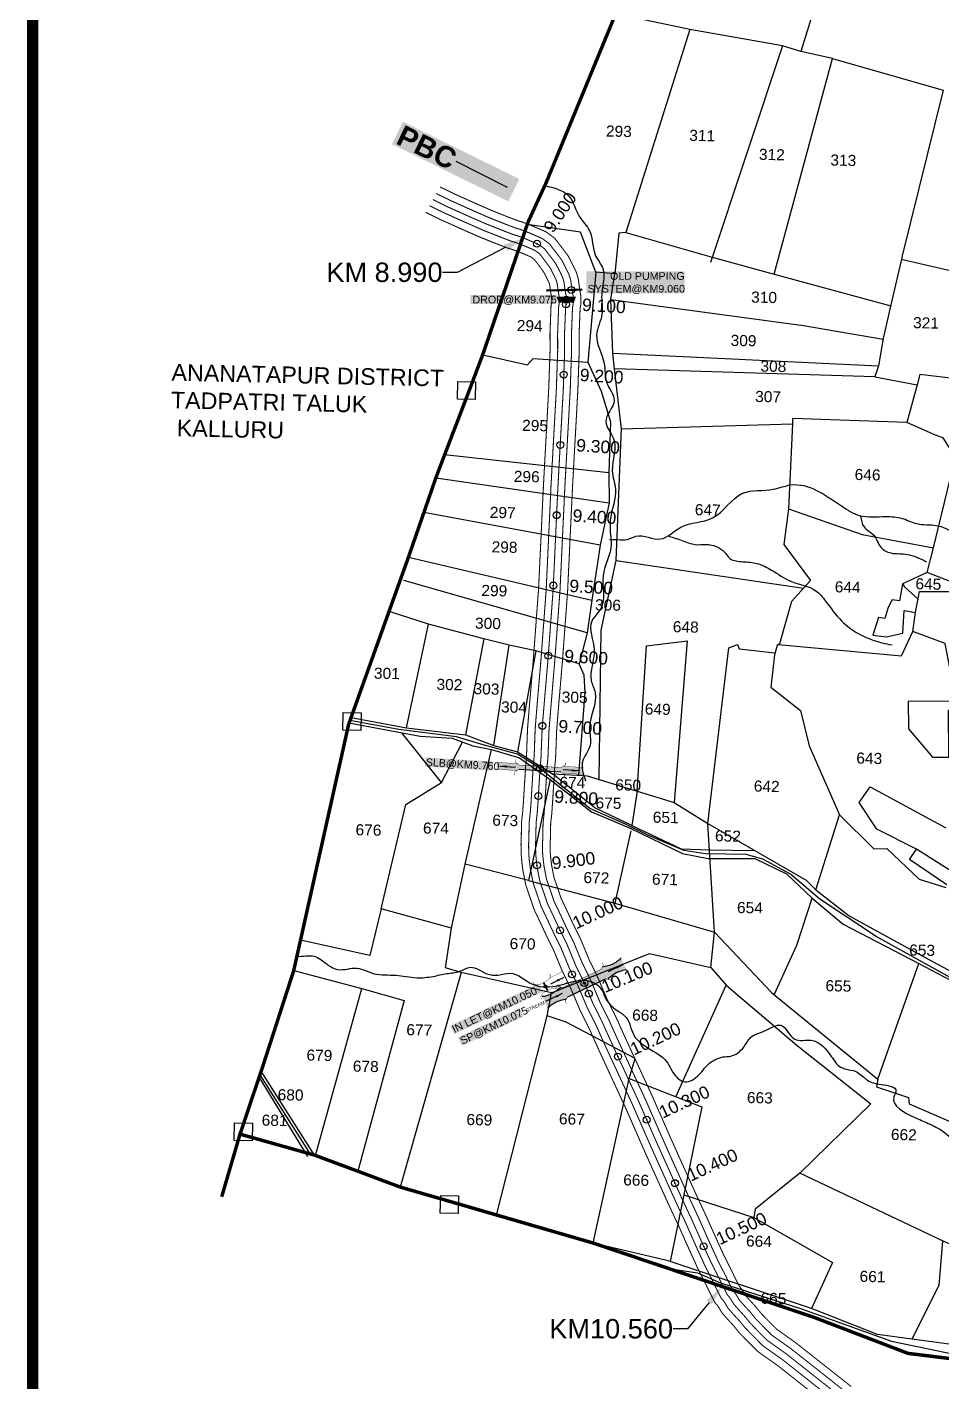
# Model space of a CAD drawing. Header units: inches. Extents: x 184455 to 195646, y 1613050 to 1620483.
# Drawn here: x 184455 to 185773, y 1614702 to 1616656 of the extents above; entities that cross this region are included whole.
import ezdxf
from ezdxf import colors
from ezdxf.entities.mleader import LeaderData, LeaderLine
from ezdxf.enums import TextEntityAlignment as Align
from ezdxf.math import Vec2, Vec3

# ---------------------------------------------------------------- set-up
doc = ezdxf.new("R2010")
doc.units = ezdxf.units.IN
doc.header["$LTSCALE"] = 15
doc.header["$MEASUREMENT"] = 0
doc.header["$PDMODE"] = 32
doc.header["$PDSIZE"] = 10
doc.linetypes.add('ACAD_ISO02W100', pattern=[15, 12, -3])
doc.linetypes.add('HIDDEN2', pattern=[0.1875, 0.125, -0.0625])
for name, color, linetype in [('BOUNDRY STONES', 240, 'Continuous'), ('CANAL1', 7, 'Continuous'), ('CSMark', 72, 'Continuous'), ('PAPER SIZE', 5, 'Continuous'), ('PLOTS', 7, 'Continuous'), ('PLOTS NO', 7, 'Continuous'), ('ROADS', 6, 'ACAD_ISO02W100'), ('STREAMS', 4, 'Continuous'), ('STRUCTURE', 5, 'Continuous'), ('TEXT', 1, 'Continuous'), ('text2', 7, 'Continuous'), ('VILLAGE BOUNDRY', 5, 'Continuous'), ('VILLAGE STONES', 240, 'Continuous')]:
    doc.layers.add(name, color=color, linetype=linetype)
doc.styles.get("Standard").update_dxf_attribs({"font": 'arial.ttf'})
doc.dimstyles.get("Standard").update_dxf_attribs({"dimtxt": 0.18, "dimasz": 0.18, "dimexe": 0.18, "dimexo": 0.0625, "dimgap": 0.09, "dimtad": 0, "dimtih": 1, "dimtoh": 1, "dimdec": 4, "dimzin": 0, "dimdsep": 46, "dimtxsty": 'Standard', "dimcen": 0.09, "dimadec": 0, "dimazin": 0, "dimtfac": 1, "dimtdec": 4, "dimtofl": 0, "dimtmove": 0, "dimatfit": 3, "dimfxl": 1, "dimtolj": 1, "dimtzin": 0, "dimarcsym": 0})

# ---------------------------------------------------------------- blocks, each defined once
blk = doc.blocks.new('DROP')
h = blk.add_hatch()
h.set_pattern_fill('ANSI31', color=1, scale=10, angle=45)
h.set_pattern_definition([(90, (-324.4107, -25.7687), (-1.25, 0), [])])
h.paths.add_polyline_path([(-9.9, -4.3), (-13.8, 4.1), (13.8, 4.1), (10.2, -4.3)])
at = {"layer": 'STRUCTURE', "color": 5, "const_width": 0.49}
blk.add_lwpolyline([(-9.9, -4.3), (-13.8, 4.1), (13.8, 4.1), (10.2, -4.3), (-9.9, -4.3)], dxfattribs=at)
at = {"layer": 'STRUCTURE', "color": 5}
blk.add_circle((0, 0), 1.33, dxfattribs=at)
blk = doc.blocks.new('SLB')
at = {"layer": 'STRUCTURE'}
h = blk.add_hatch(dxfattribs=at)
h.set_pattern_fill('DOTS', color=6, scale=20, angle=320.3722, style=0)
h.set_pattern_definition([(320.372247934, (-159.4327, -72.9564), (1.2786241598, 0.5641323054), [0, -1.25])])
h.paths.add_polyline_path([(769699.5, 1706871.1), (769699.5, 1706861.1), (769729.1, 1706861.1), (769732.1, 1706863.1), (769792.1, 1706863.1), (769795.1, 1706861.1), (769824.7, 1706861.1), (769824.7, 1706871.1), (769795.1, 1706871.1), (769792.1, 1706869.1), (769732.1, 1706869.1), (769729.1, 1706871.1)])
at = {"layer": 'STRUCTURE', "color": 6, "const_width": 0.628}
for points in [[(769726.1, 1706877.1), (769726.1, 1706873.1), (769732.1, 1706869.1), (769792.1, 1706869.1), (769798.1, 1706873.1), (769798.1, 1706877.1)], [(769726.1, 1706855.1), (769726.1, 1706859.1), (769732.1, 1706863.1), (769792.1, 1706863.1), (769798.1, 1706859.1), (769798.1, 1706855.1)]]:
    blk.add_lwpolyline(points, dxfattribs=at)
at = {"layer": 'STRUCTURE', "color": 6, "linetype": 'ACAD_ISO02W100', "ltscale": 0.5, "const_width": 0.5}
for points in [[(769699.5, 1706871.1), (769729.1, 1706871.1)], [(769699.5, 1706861.1), (769729.1, 1706861.1)], [(769795.1, 1706871.1), (769824.7, 1706871.1)], [(769795.1, 1706861.1), (769824.7, 1706861.1)]]:
    blk.add_lwpolyline(points, dxfattribs=at)
at = {"layer": 'STRUCTURE', "color": 6}
blk.add_lwpolyline([(769732.1, 1706863.1), (769792.1, 1706863.1)], dxfattribs=at)
blk.add_lwpolyline([(769732.1, 1706863.1), (769792.1, 1706863.1)], dxfattribs=at)
at = {"layer": 'STRUCTURE', "color": 0}
blk.add_circle((769762.1, 1706866.1), 1.24, dxfattribs=at)
for points in [[(769703.8, 1706866), (769726.7, 1706866)], [(769818.6, 1706865.8), (769795.7, 1706865.8)]]:
    blk.add_leader(points, dimstyle='Standard', override={"dimasz": 10, "dimgap": 0.09, "dimtad": 0}, dxfattribs=at)
blk = doc.blocks.new('OT')
at = {"layer": 'STRUCTURE', "color": 190}
for points, const_width in [([(769775.2, 1706601.8), (769775.2, 1706597.8), (769769.2, 1706593.8), (769761.8, 1706593.8), (769754.4, 1706593.8), (769748.4, 1706597.8), (769748.4, 1706601.8)], 0.5), ([(769751.4, 1706595.8), (769729.4, 1706595.8)], 0.5), ([(769748.4, 1706573), (769748.4, 1706577), (769754.4, 1706581), (769761.8, 1706581), (769761.8, 1706581), (769761.8, 1706581), (769769.2, 1706581), (769775.2, 1706577), (769775.2, 1706573)], 0.5), ([(769761.8, 1706593.8), (769761.8, 1706581)], 2.5), ([(769751.4, 1706579), (769729.4, 1706579)], 0.5)]:
    blk.add_lwpolyline(points, dxfattribs=dict(at, const_width=const_width))
at = {"layer": 'STRUCTURE', "color": 0}
blk.add_circle((769761.8, 1706587.4), 1.87, dxfattribs=at)
blk.add_leader([(769732.6, 1706587.4), (769753.8, 1706587.4)], dimstyle='Standard', override={"dimasz": 10, "dimgap": 0.09, "dimtad": 0}, dxfattribs=at)
blk = doc.blocks.new('SP')
at = {"layer": 'STRUCTURE'}
h = blk.add_hatch(dxfattribs=at)
h.set_pattern_fill('DASH', color=256, scale=8, style=0)
edge = h.paths.add_edge_path()
edge.add_spline(control_points=[(769825.7, 1706742.1), (769825.3, 1706741.8), (769823.8, 1706740.8), (769820.9, 1706740.3), (769817, 1706739.7), (769811.4, 1706738.9), (769804, 1706739.7), (769798.4, 1706741), (769795.6, 1706741.6)], knot_values=[0, 0, 0, 0, 1.613557, 5.24513, 8.624976, 13.470124, 22.190216, 30.746377, 30.746377, 30.746377, 30.746377], degree=3, periodic=0)
edge.add_line((769795.6, 1706741.6), (769792.6, 1706739.6))
edge.add_line((769792.6, 1706739.6), (769732.6, 1706739.6))
edge.add_line((769732.6, 1706739.6), (769729.6, 1706741.6))
edge.add_spline(control_points=[(769729.6, 1706741.6), (769726.9, 1706740.9), (769721.3, 1706739.5), (769713.9, 1706738.5), (769708.3, 1706739.1), (769704.4, 1706739.6), (769701.5, 1706740), (769700, 1706741), (769699.5, 1706741.3)], knot_values=[0, 0, 0, 0, 8.556161, 17.276253, 22.121402, 25.501247, 29.13282, 30.746377, 30.746377, 30.746377, 30.746377], degree=3, periodic=0)
edge.add_line((769699.5, 1706741.3), (769699.5, 1706722.1))
edge.add_spline(control_points=[(769699.5, 1706722.1), (769700, 1706722.4), (769701.4, 1706723.4), (769704.3, 1706724), (769708.2, 1706724.5), (769713.8, 1706725.3), (769721.2, 1706724.5), (769726.8, 1706723.3), (769729.6, 1706722.6)], knot_values=[0, 0, 0, 0, 1.613557, 5.24513, 8.624976, 13.470124, 22.190216, 30.746377, 30.746377, 30.746377, 30.746377], degree=3, periodic=0)
edge.add_line((769729.6, 1706722.6), (769732.6, 1706724.6))
edge.add_line((769732.6, 1706724.6), (769792.6, 1706724.6))
edge.add_line((769792.6, 1706724.6), (769795.6, 1706722.6))
edge.add_spline(control_points=[(769795.6, 1706722.6), (769798.4, 1706723.3), (769803.9, 1706724.8), (769811.3, 1706725.8), (769817, 1706725.1), (769820.9, 1706724.7), (769823.8, 1706724.2), (769825.2, 1706723.3), (769825.7, 1706723)], knot_values=[0, 0, 0, 0, 8.556161, 17.276253, 22.121402, 25.501247, 29.13282, 30.746377, 30.746377, 30.746377, 30.746377], degree=3, periodic=0)
edge.add_line((769825.7, 1706723), (769825.7, 1706742.1))
h.paths.add_polyline_path([(769764.2, 1706732.1, -1), (769761.1, 1706732.1, -1)], flags=0)
h.paths.add_polyline_path([(769761.1, 1706732.1, 1), (769764.2, 1706732.1, 1)], flags=16)
at = {"layer": 'STRUCTURE', "const_width": 0.628}
for points in [[(769726.6, 1706747.6), (769726.6, 1706743.6), (769732.6, 1706739.6), (769792.6, 1706739.6), (769798.6, 1706743.6), (769798.6, 1706747.6)], [(769726.6, 1706716.6), (769726.6, 1706720.6), (769732.6, 1706724.6), (769792.6, 1706724.6), (769798.6, 1706720.6), (769798.6, 1706716.6)]]:
    blk.add_lwpolyline(points, dxfattribs=at)
at = {"layer": 'STRUCTURE', "color": 3}
blk.add_lwpolyline([(769732.6, 1706724.6), (769792.6, 1706724.6)], dxfattribs=at)
blk.add_lwpolyline([(769732.6, 1706724.6), (769792.6, 1706724.6)], dxfattribs=at)
at = {"layer": 'STRUCTURE', "color": 0}
blk.add_circle((769762.6, 1706732.1), 1.55, dxfattribs=at)
at = {"layer": 'STRUCTURE'}
for points in [[(769699.5, 1706741.3), (769700.9, 1706740.5), (769704.4, 1706739.6), (769707.8, 1706739.2), (769712.6, 1706738.8), (769721.3, 1706739.7), (769729.6, 1706741.6)], [(769825.7, 1706742.1), (769824.3, 1706741.3), (769820.8, 1706740.3), (769817.5, 1706739.8), (769812.7, 1706739.2), (769804, 1706739.9), (769795.6, 1706741.6)], [(769699.5, 1706722.1), (769700.9, 1706723), (769704.4, 1706724), (769707.7, 1706724.5), (769712.5, 1706725), (769721.2, 1706724.4), (769729.6, 1706722.6)], [(769825.7, 1706723), (769824.3, 1706723.8), (769820.8, 1706724.7), (769817.4, 1706725.1), (769812.6, 1706725.5), (769803.9, 1706724.6), (769795.6, 1706722.6)]]:
    blk.add_spline(points, degree=3, dxfattribs=at)
at = {"layer": 'STRUCTURE', "color": 0}
blk.add_text('STREAM', height=5, dxfattribs=at).set_placement((769684.3, 1706732.1), align=Align.MIDDLE_CENTER)
for points in [[(769727.4, 1706732.1), (769700.8, 1706732.1)], [(769824.4, 1706732.1), (769800.5, 1706732.1)]]:
    blk.add_leader(points, dimstyle='Standard', override={"dimasz": 10, "dimgap": 0.09, "dimtad": 0}, dxfattribs=at)
blk = doc.blocks.new('PBC')
at = {"layer": 'STRUCTURE', "color": 5, "insert": (13.6, 8.7), "char_height": 30, "width": 181.057, "attachment_point": 1, "rotation": 325.6347, "bg_fill": 1, "box_fill_scale": 1.1, "bg_fill_color": 7, "bg_fill_true_color": 16777215, "bg_fill_transparency": 0}
blk.add_mtext('{\\fArial|b1|i0|c0|p34;\\C256;PBC}', dxfattribs=at)
at = {"layer": 'PAPER SIZE'}
blk.add_leader([(148.6, -102.5), (80.6, -54.7)], dimstyle='Standard', override={"dimasz": 40, "dimgap": 0.09, "dimtad": 0, "dimtfill": 2, "dimtfillclr": 5}, dxfattribs=at)

msp = doc.modelspace()

# ---------------------------------------------------------------- linework, layer by layer
at = {"layer": 'BOUNDRY STONES'}
for points in [[(185075.5, 1616145.1), (185101.2, 1616144.5), (185100.6, 1616119.1), (185074.9, 1616119.6)], [(184910.5, 1615667.8), (184936.2, 1615667.2), (184935.6, 1615641.7), (184909.9, 1615642.3)], [(184753.8, 1615076.1), (184779.5, 1615075.6), (184778.9, 1615050.1), (184753.2, 1615050.6)], [(185050.9, 1614971.1), (185076.6, 1614970.5), (185076, 1614945), (185050.3, 1614945.6)]]:
    msp.add_lwpolyline(points, close=True, dxfattribs=at)
at = {"layer": 'CANAL1', "color": 200, "const_width": 1.5}
for points in [[(185049.9, 1616425.5), (185055.2, 1616422.9), (185069.1, 1616416), (185081.6, 1616410.4), (185102.4, 1616401.1), (185123.6, 1616391.8), (185144.8, 1616383.3), (185161.9, 1616376.7), (185167.7, 1616375.1), (185178.4, 1616371.1), (185182.7, 1616369.3), (185193.1, 1616364.9), (185202.5, 1616360.8), (185215.3, 1616351.4), (185222.8, 1616341.5), (185226.9, 1616336.2), (185234.5, 1616326), (185239.9, 1616315.7), (185246, 1616303.3), (185248.9, 1616294), (185250.1, 1616286.3), (185251, 1616279.3), (185252.6, 1616270.1), (185253.1, 1616258), (185251.8, 1616249.9), (185250.4, 1616213.7), (185250.5, 1616188.6), (185248.6, 1616133.2), (185240.8, 1615991.6), (185233.8, 1615842.6), (185226.4, 1615742.5), (185220.3, 1615670.9), (185218, 1615641.6), (185216.4, 1615600.2), (185215.4, 1615591.2), (185212, 1615536.3), (185210.9, 1615520.8), (185209.4, 1615507.4), (185209.2, 1615499), (185209, 1615486.6), (185208.6, 1615477.2), (185208.8, 1615465.2), (185209.6, 1615456.5), (185210.8, 1615447), (185212.5, 1615438.2), (185214.2, 1615429.7), (185220.6, 1615410.9), (185224.4, 1615399.6), (185231.4, 1615384.9), (185242.2, 1615361.7), (185252.1, 1615341.9), (185264.7, 1615311.5), (185275.9, 1615288.7), (185279.1, 1615281.4), (185282.9, 1615272.4), (185289.9, 1615255.8), (185303.3, 1615228.9), (185316.4, 1615199.6), (185341.3, 1615145.8), (185355.9, 1615114.3), (185380.6, 1615057.9), (185396.1, 1615023.1), (185418.8, 1614973.1), (185432, 1614944.8), (185446.5, 1614912.4), (185458.7, 1614885.4), (185466.2, 1614870.5), (185471.1, 1614860.9), (185474.9, 1614852.8), (185478.8, 1614845.2), (185481.3, 1614840.3), (185485, 1614835.7), (185490.3, 1614826.9), (185495.8, 1614820.7), (185505.2, 1614810.4), (185512.4, 1614801.5), (185522.7, 1614790.8), (185535.1, 1614778.4), (185541.5, 1614773.8), (185561.6, 1614759.6), (185642.5, 1614695.7)], [(185029.3, 1616388.8), (185036.6, 1616385.3), (185051.2, 1616378), (185064.5, 1616372.1), (185085.4, 1616362.7), (185107.3, 1616353.1), (185129.5, 1616344.2), (185148.7, 1616336.8), (185154.7, 1616335.1), (185162.9, 1616332.1), (185166.4, 1616330.6), (185176.4, 1616326.4), (185181.3, 1616324.2), (185185.6, 1616321), (185189.6, 1616315.9), (185193.4, 1616310.9), (185198.8, 1616303.6), (185202.5, 1616296.6), (185206.9, 1616287.7), (185207.9, 1616284.5), (185208.5, 1616280.3), (185209.5, 1616273.1), (185210.7, 1616265.6), (185211, 1616260.5), (185209.9, 1616254), (185208.4, 1616214.4), (185208.5, 1616189.3), (185206.6, 1616135.1), (185198.9, 1615993.7), (185191.9, 1615845.1), (185184.5, 1615745.8), (185178.5, 1615674.3), (185176, 1615644.1), (185174.5, 1615603.3), (185173.6, 1615594.8), (185170.1, 1615539.1), (185169.1, 1615524.6), (185167.4, 1615510.1), (185167.2, 1615499.8), (185167, 1615488), (185166.6, 1615477.7), (185166.9, 1615463), (185167.8, 1615452), (185169.3, 1615440.2), (185171.3, 1615430.1), (185173.5, 1615418.8), (185180.8, 1615397.4), (185185.4, 1615383.8), (185193.4, 1615367), (185204.4, 1615343.5), (185213.8, 1615324.5), (185226.4, 1615294.1), (185237.8, 1615271), (185240.5, 1615264.8), (185244.2, 1615256.1), (185251.7, 1615238.3), (185265.3, 1615211), (185278.2, 1615182.2), (185303.2, 1615128.1), (185317.6, 1615097), (185342.1, 1615040.9), (185357.8, 1615005.8), (185380.6, 1614955.5), (185393.8, 1614927.4), (185408.2, 1614895.1), (185420.8, 1614867.3), (185428.7, 1614851.5), (185433.4, 1614842.3), (185437.2, 1614834.3), (185441.3, 1614826.3), (185445.8, 1614817.3), (185450.6, 1614811.4), (185456.3, 1614802), (185464.5, 1614792.6), (185473.4, 1614783), (185480.8, 1614773.7), (185492.7, 1614761.4), (185507.8, 1614746.3), (185517.2, 1614739.6), (185536.5, 1614726), (185616.8, 1614662.4)]]:
    msp.add_lwpolyline(points, dxfattribs=at)
at = {"layer": 'CANAL1', "color": 1, "linetype": 'HIDDEN2', "ltscale": 5, "const_width": 1.5}
msp.add_lwpolyline([(185039.6, 1616407.2), (185045.9, 1616404.1), (185060.1, 1616397), (185073.1, 1616391.2), (185093.9, 1616381.9), (185115.5, 1616372.5), (185137.2, 1616363.8), (185155.3, 1616356.8), (185161.2, 1616355.1), (185170.7, 1616351.6), (185174.5, 1616350), (185184.7, 1616345.7), (185189.6, 1616343.5), (185191.9, 1616342.5), (185200.5, 1616336.2), (185206.2, 1616328.7), (185210.2, 1616323.6), (185216.7, 1616314.8), (185221.2, 1616306.2), (185226.4, 1616295.5), (185228.4, 1616289.3), (185229.3, 1616283.3), (185230.2, 1616276.2), (185231.7, 1616267.9), (185232, 1616259.3), (185230.9, 1616252), (185229.4, 1616214.1), (185229.5, 1616189), (185227.6, 1616134.2), (185219.8, 1615992.6), (185212.9, 1615843.9), (185205.5, 1615744.1), (185199.4, 1615672.6), (185197, 1615642.8), (185195.4, 1615601.8), (185194.5, 1615593), (185191.6, 1615547.1), (185191.1, 1615537.7), (185190, 1615522.7), (185188.4, 1615508.7), (185188.2, 1615499.4), (185188, 1615487.3), (185187.6, 1615477.5), (185187.8, 1615464.1), (185188.7, 1615454.2), (185190, 1615443.6), (185191.9, 1615434.1), (185193.8, 1615424.3), (185200.7, 1615404.2), (185204.9, 1615391.7), (185212.4, 1615375.9), (185223.3, 1615352.6), (185233, 1615333.2), (185245.5, 1615302.8), (185256.9, 1615279.9), (185259.8, 1615273.1), (185263.5, 1615264.3), (185270.8, 1615247), (185284.3, 1615219.9), (185297.3, 1615190.9), (185322.3, 1615136.9), (185336.7, 1615105.7), (185361.3, 1615049.4), (185377, 1615014.5), (185399.7, 1614964.3), (185412.9, 1614936.1), (185427.3, 1614903.7), (185439.8, 1614876.4), (185447.4, 1614861), (185452.3, 1614851.6), (185456, 1614843.6), (185460, 1614835.8), (185463.5, 1614828.8), (185467.8, 1614823.6), (185473.3, 1614814.5), (185480.2, 1614806.6), (185489.3, 1614796.7), (185496.6, 1614787.6), (185507.7, 1614776.1), (185521.4, 1614762.3), (185529.3, 1614756.7), (185549, 1614742.8), (185629.6, 1614679)], dxfattribs=at)
at = {"layer": 'CANAL1', "color": 5, "const_width": 1.5}
for points in [[(185044.5, 1616415.9), (185050.3, 1616413.1), (185064.4, 1616406.1), (185077.1, 1616400.4), (185098, 1616391.1), (185119.3, 1616381.7), (185140.8, 1616373.1), (185158.5, 1616366.3), (185164.3, 1616364.6), (185174.4, 1616360.9), (185178.4, 1616359.2), (185188.7, 1616354.8), (185196.9, 1616351.2), (185207.5, 1616343.5), (185214.1, 1616334.8), (185218.2, 1616329.6), (185225.2, 1616320.1), (185230.1, 1616310.7), (185235.7, 1616299.2), (185238.1, 1616291.5), (185239.2, 1616284.7), (185240.1, 1616277.7), (185241.6, 1616268.9), (185242.1, 1616258.7), (185240.8, 1616251), (185239.4, 1616213.9), (185239.5, 1616188.8), (185237.6, 1616133.7), (185229.8, 1615992.1), (185222.8, 1615843.3), (185215.4, 1615743.3), (185209.4, 1615671.8), (185207, 1615642.2), (185205.4, 1615601), (185204.4, 1615592.2), (185201, 1615537), (185199.9, 1615521.8), (185198.4, 1615508.1), (185198.2, 1615499.2), (185198, 1615487), (185197.6, 1615477.4), (185197.8, 1615464.6), (185198.6, 1615455.3), (185199.9, 1615445.2), (185201.7, 1615436.1), (185203.5, 1615426.8), (185210.2, 1615407.4), (185214.2, 1615395.4), (185221.5, 1615380.2), (185232.3, 1615356.9), (185242.1, 1615337.3), (185254.7, 1615306.9), (185265.9, 1615284.1), (185269, 1615277.1), (185272.8, 1615268.1), (185279.9, 1615251.2), (185293.3, 1615224.2), (185306.4, 1615195), (185331.3, 1615141.1), (185345.9, 1615109.8), (185370.5, 1615053.5), (185386.1, 1615018.6), (185408.8, 1614968.5), (185422, 1614940.3), (185436.4, 1614907.8), (185448.8, 1614880.7), (185456.3, 1614865.5), (185461.3, 1614856), (185465, 1614848), (185469, 1614840.3), (185472, 1614834.2), (185476, 1614829.3), (185481.4, 1614820.4), (185487.6, 1614813.3), (185496.9, 1614803.3), (185504.1, 1614794.2), (185514.9, 1614783.1), (185527.9, 1614770), (185535.1, 1614764.8), (185555, 1614750.8), (185635.7, 1614687)], [(185034.7, 1616398.4), (185041.4, 1616395.1), (185055.9, 1616388), (185069, 1616382.1), (185089.9, 1616372.8), (185111.6, 1616363.2), (185133.5, 1616354.5), (185152.1, 1616347.3), (185158.1, 1616345.6), (185167, 1616342.3), (185170.6, 1616340.7), (185180.8, 1616336.5), (185186.8, 1616333.8), (185193.4, 1616329), (185198.3, 1616322.6), (185202.2, 1616317.5), (185208.2, 1616309.5), (185212.3, 1616301.6), (185217.1, 1616291.8), (185218.6, 1616287), (185219.4, 1616281.9), (185220.3, 1616274.7), (185221.7, 1616266.8), (185222, 1616259.8), (185220.9, 1616253), (185219.4, 1616214.2), (185219.5, 1616189.1), (185217.6, 1616134.6), (185209.8, 1615993.1), (185202.9, 1615844.5), (185195.5, 1615744.9), (185189.4, 1615673.4), (185187, 1615643.4), (185185.5, 1615602.5), (185184.5, 1615593.9), (185181.1, 1615538.4), (185180, 1615523.6), (185178.4, 1615509.4), (185178.2, 1615499.6), (185178, 1615487.6), (185177.6, 1615477.6), (185177.8, 1615463.6), (185178.7, 1615453.2), (185180.2, 1615442), (185182.1, 1615432.2), (185184.1, 1615421.7), (185191.3, 1615401), (185195.6, 1615387.9), (185203.4, 1615371.6), (185214.3, 1615348.2), (185223.9, 1615329), (185236.4, 1615298.6), (185247.8, 1615275.7), (185250.6, 1615269.2), (185254.3, 1615260.4), (185261.7, 1615242.9), (185275.2, 1615215.7), (185288.2, 1615186.7), (185313.2, 1615132.7), (185327.6, 1615101.5), (185352.2, 1615045.4), (185367.9, 1615010.4), (185390.6, 1614960.1), (185403.8, 1614932), (185418.2, 1614899.6), (185430.7, 1614872.1), (185438.5, 1614856.5), (185443.3, 1614847.2), (185447.1, 1614839.2), (185451.1, 1614831.3), (185455.1, 1614823.3), (185459.6, 1614817.8), (185465.2, 1614808.5), (185472.7, 1614799.9), (185481.7, 1614790.2), (185489.1, 1614781), (185500.6, 1614769.1), (185514.9, 1614754.7), (185523.6, 1614748.5), (185543.1, 1614734.8), (185623.5, 1614671.1)]]:
    msp.add_lwpolyline(points, dxfattribs=at)
at = {"layer": 'PAPER SIZE', "color": 5, "const_width": 16}
msp.add_lwpolyline([(184462.7, 1619911.9), (189597.4, 1619911.9), (189597.4, 1613186.5), (184462.7, 1613186.5)], close=True, dxfattribs=at)
at = {"layer": 'PLOTS'}
for points in [[(185632.2, 1616816.7), (185585.4, 1616670.4), (185569.9, 1616620.7), (185543.3, 1616629), (185410, 1616652.4), (185303, 1616675)], [(185410, 1616652.4), (185317.5, 1616359.5), (185307.5, 1616358.6), (185301.9, 1616299.9), (185274.3, 1616302.3), (185252.3, 1616360.2), (185175.6, 1616371.3)], [(185543.3, 1616629), (185439.9, 1616316.7)], [(185531.5, 1616299.8), (185615.8, 1616610.6), (185569.9, 1616620.7)], [(185615.8, 1616610.6), (185775, 1616565.1)], [(185775, 1616565.1), (185716.1, 1616325.9), (185714.9, 1616321.1), (185699.8, 1616255.4), (185688.7, 1616207), (185681.9, 1616167.5), (185676.8, 1616151.6), (185737.5, 1616140.2), (185722.6, 1616085.8), (185557.9, 1616091.7), (185557.8, 1616084), (185552, 1615961.1), (185545.3, 1615909.8), (185584, 1615857.8), (185556.7, 1615827.5), (185539.2, 1615766.8), (185535.7, 1615764.3), (185532.2, 1615750.9), (185526.7, 1615703.9), (185569.5, 1615670.5), (185581.9, 1615619.7), (185625.5, 1615519.8), (185675.1, 1615471.1), (185694, 1615471.6), (185740.7, 1615427.4), (185778.8, 1615415.4)], [(185317.5, 1616359.5), (185442.2, 1616324), (185531.5, 1616299.8), (185699.6, 1616254.2)], [(186125.2, 1615446.5), (186133.4, 1615478.6), (186169.1, 1615628.6), (186179.3, 1615682.4), (186190.8, 1615763.1), (186164.1, 1615780.1), (186160, 1615841.8), (186157.6, 1615926.5), (186040.7, 1615941), (186006.8, 1616020.1), (185926, 1616056.5), (185925, 1616123.2), (185938.1, 1616140.2), (185959.8, 1616263), (185861.3, 1616286.7), (185831.5, 1616293.8), (185714.8, 1616320.6)], [(185274.3, 1616302.3), (185262.8, 1616172.6), (185282.2, 1616131), (185295.7, 1616086.5), (185293.2, 1616013.2), (185293.9, 1615969.9), (185280.5, 1615908.7), (185268.8, 1615829.8), (185262, 1615782.7), (185250.3, 1615737.9), (185188.2, 1615756.7), (185149.5, 1615764.9), (185113.1, 1615773.6), (185033.2, 1615794.8), (184976.4, 1615813.4)], [(185279.2, 1615571.1), (185282, 1615786.5), (185304, 1615886.6), (185310.9, 1616065.6), (185311.3, 1616076.7), (185301.3, 1616163.2), (185298.8, 1616185.5), (185296.3, 1616263.2), (185301.9, 1616299.9)], [(185831.5, 1616293.8), (185797.9, 1616148.4), (185741.3, 1616154.8), (185737.5, 1616140.2)], [(185296.3, 1616263.2), (185574, 1616225.8), (185688.5, 1616205.9)], [(185111.4, 1616183.5), (185175.9, 1616168.7), (185184.2, 1616177.9), (185262.8, 1616172.6)], [(185298.8, 1616185.5), (185681.9, 1616167.5)], [(185676.8, 1616151.6), (185301.3, 1616163.2)], [(185311.3, 1616076.7), (185557.8, 1616084)], [(185537.5, 1615765.5), (185715, 1615749.5), (185731.6, 1615784.3), (185735.4, 1615811.9), (185740.8, 1615842.3), (185795.9, 1615842.2), (185797.5, 1615851.6), (185751.8, 1615869.7), (185761.2, 1615905.2), (185793.1, 1616035.6), (185775, 1616063.8), (185763.9, 1616067.3), (185722.6, 1616085.8)], [(185293.2, 1616013.2), (185056.5, 1616039.1)], [(185043.9, 1616006), (185293.9, 1615969.9)], [(185888.7, 1615978.4), (185866.9, 1615842.1), (185860.1, 1615797.3), (185883.6, 1615793.5), (185840.5, 1615704.9), (185784.6, 1615732.1), (185778, 1615767), (185731.6, 1615784.3)], [(185280.5, 1615908.7), (185026.6, 1615955.8)], [(185552, 1615961.1), (185658.4, 1615924.3), (185761.2, 1615905.2)], [(185004.4, 1615891.6), (185268.8, 1615829.8)], [(185304, 1615886.6), (185574, 1615846.7)], [(185262, 1615782.7), (184997.6, 1615857.8)], [(185716.5, 1615853.1), (185712.4, 1615828.4), (185701.4, 1615829.9), (185695.6, 1615818.9), (185690.9, 1615803.3), (185682.1, 1615804.5), (185673.6, 1615779.3), (185693, 1615776.5), (185717.2, 1615782.2), (185718.7, 1615814.5), (185735.4, 1615811.9)], [(185001.4, 1615645.3), (185033.2, 1615794.8)], [(185113.1, 1615773.6), (185086.6, 1615635.5)], [(185127.6, 1615619.9), (185149.5, 1615764.9)], [(185210.5, 1615263.3), (185351.7, 1615320.3), (185440, 1615299.8), (185445.6, 1615350.9), (185436.1, 1615507.7), (185466, 1615760.9), (185478.9, 1615765.5), (185481.1, 1615759.5), (185532.5, 1615753.5)], [(185334.1, 1615554.2), (185347.5, 1615763.5)], [(185347.5, 1615763.5), (185406.2, 1615771), (185387.4, 1615537.8)], [(185188.2, 1615756.7), (185161.5, 1615610.9)], [(185250, 1615577), (185259.2, 1615696.6), (185257.7, 1615721.5), (185250.3, 1615737.9)], [(185784.6, 1615732.1), (185785.4, 1615688), (185785.4, 1615684), (185724.8, 1615683.3), (185725.3, 1615644), (185759.5, 1615603.3), (185783.5, 1615603.1), (185782.7, 1615671), (185852.2, 1615679.9), (185853.9, 1615656.8), (185879, 1615657.6), (185903.4, 1615652.7), (185865.6, 1615522.1), (185906.8, 1615508.4)], [(184918.6, 1615652.6), (185021.3, 1615633.4), (185067.2, 1615630.6), (185097.3, 1615619.3), (185124.1, 1615614.4), (185164.6, 1615602), (185208.7, 1615571), (185268, 1615524.2), (185324, 1615500.9), (185399.4, 1615464.1), (185436.5, 1615457.2), (185503.7, 1615457), (185549.1, 1615434.9), (185586.3, 1615399.8), (185631.1, 1615362.2), (185740, 1615305.5), (185813.1, 1615267.4)], [(184921.7, 1615660.4), (185001.4, 1615645.3), (185086.6, 1615635.5), (185127.6, 1615619.9), (185161.5, 1615610.9), (185211.9, 1615579.1), (185247.4, 1615577.2), (185262, 1615576.4), (185334.1, 1615554.2), (185387.4, 1615537.8), (185436.1, 1615507.7), (185577.6, 1615425.7), (185591.6, 1615411.7), (185639.5, 1615374.3), (185749.1, 1615314.3), (185813.6, 1615279.5), (185832.6, 1615274.5), (185968.4, 1615273.2), (185992.5, 1615294.6), (185998.4, 1615352.4), (185897.3, 1615372.2), (185794.2, 1615434.2), (185736.9, 1615470.7)], [(185066.6, 1615356.4), (184965.2, 1615384.4), (185000.8, 1615534.7), (185052, 1615566.8), (184995, 1615638.3)], [(185052, 1615566.8), (185082.2, 1615625)], [(185322.3, 1615139.7), (185331.3, 1615168.6), (185231.7, 1615221.1), (185204.4, 1615230.2), (185210.5, 1615263.3), (185080.3, 1615292.5), (185057.7, 1615299.6), (185066.6, 1615356.4), (185086, 1615449.1), (185124.1, 1615614.4)], [(185208.7, 1615571), (185177.2, 1615425.2), (185086, 1615449.1)], [(185334.1, 1615554.2), (185326.3, 1615504.7), (185273.1, 1615530.1), (185211.9, 1615579.1)], [(185780.2, 1615419.2), (185726.6, 1615455.7), (185736.9, 1615470.7), (185679.4, 1615499.4), (185653.8, 1615537.6), (185669.8, 1615560.6), (185778.8, 1615501.2)], [(185591.6, 1615411.7), (185625.5, 1615519.8)], [(185325, 1615496.9), (185301.7, 1615392.6)], [(185326.3, 1615504.7), (185397.4, 1615471), (185438.4, 1615469.5), (185503.5, 1615468.6)], [(185177.2, 1615425.2), (185301.7, 1615392.6), (185445.6, 1615350.9), (185528.1, 1615263.4), (185681, 1615138.7), (185679.1, 1615127.9), (185725.3, 1615112.6), (185726.1, 1615103.4), (185821.7, 1615061.9), (185825.6, 1615070.8), (185832.4, 1615081.8), (185855.1, 1615071.8)], [(185531.6, 1615260.5), (185564.1, 1615332), (185586.3, 1615399.8)], [(184965.2, 1615384.4), (184948.6, 1615317.2), (184848.8, 1615339.5)], [(184839, 1615295.4), (184937.1, 1615269.4), (184998.1, 1615252.3), (184931.3, 1615006.2)], [(185080.3, 1615292.5), (184992.5, 1614983.3)], [(185440, 1615299.8), (185462.4, 1615274.2), (185564.5, 1615187.3), (185670.8, 1615103.5), (185568.5, 1615003.2)], [(185681, 1615138.7), (185740, 1615305.5)], [(185389.9, 1615113.6), (185462.4, 1615274.2)], [(184870.5, 1615028.8), (184937.1, 1615269.4)], [(185131.5, 1614943), (185204.4, 1615230.2)], [(184789.1, 1615141.5), (184859.1, 1615027.5)], [(184869.2, 1615029.3), (184792.1, 1615150.2)], [(185855.3, 1614747.2), (185730.1, 1614764.2), (185680.6, 1614770.7), (185585.1, 1614808.2), (185378.5, 1614877), (185270.5, 1614902.6), (185322.3, 1615139.7), (185427.4, 1615099.2), (185401.2, 1614972.1), (185381.4, 1614876)], [(185892, 1614803), (185860.4, 1614816.6), (185852.6, 1614842.6), (185822.1, 1614871.8), (185821.3, 1614885.2), (185774.2, 1614905.9), (185568.5, 1615003.2), (185504.2, 1614951.3), (185502, 1614939.6), (185615.6, 1614874.4), (185585.1, 1614808.2)], [(185401.2, 1614972.1), (185502, 1614939.6)], [(185774.2, 1614905.9), (185768.7, 1614841.4), (185730.1, 1614764.2)]]:
    msp.add_lwpolyline(points, dxfattribs=at)
at = {"layer": 'PLOTS NO'}
msp.add_lwpolyline([(185751.8, 1615869.7), (185716.5, 1615853.1), (185719.2, 1615848.9), (185739.4, 1615830.4)], dxfattribs=at)
at = {"layer": 'ROADS'}
for points in [[(185794.7, 1615280.4), (185678.4, 1615344.6), (185597.2, 1615398.3), (185554.9, 1615434.4), (185515, 1615456.3), (185491.2, 1615462.9), (185432.4, 1615463.6), (185401.1, 1615468.4), (185348.3, 1615491), (185317, 1615506.7), (185266, 1615529.4), (185191.1, 1615589.3), (185161.4, 1615607.3), (185112.2, 1615621.1), (185073.8, 1615632.5), (184990.3, 1615643.3), (184919.7, 1615656.1)], [(184790.4, 1615145.2), (184863.6, 1615029.5)], [(185379.5, 1614865.7), (185421, 1614859.8), (185454, 1614845.3), (185570.8, 1614807.8), (185700.7, 1614761.1), (185819.3, 1614736.4), (185866.9, 1614741.4), (185909.2, 1614798.6), (185935.5, 1614833), (185974.3, 1614855.9), (186040.9, 1614945.1), (186085.3, 1614952.1), (186096.5, 1614957.4), (186109.4, 1614959.3), (186122.7, 1614961), (186196.1, 1614957.7), (186212.3, 1614959.5)]]:
    msp.add_lwpolyline(points, dxfattribs=at)
at = {"layer": 'STREAMS'}
for points in [[(185200.7, 1616427.4), (185235.7, 1616412.1), (185251, 1616382.5), (185265.4, 1616362), (185274.2, 1616326.1), (185284.4, 1616308), (185282.9, 1616269.9), (185283.3, 1616242), (185275.6, 1616212.1), (185286.4, 1616171.1), (185290.4, 1616142.7), (185300.8, 1616117.7), (185288.8, 1616086.5), (185299.6, 1616063.7), (185298.2, 1616016.2), (185302.6, 1615989.6), (185295.7, 1615947.6), (185295.5, 1615924.3), (185296.6, 1615910.5), (185285, 1615864.9), (185281.5, 1615817.3), (185268.7, 1615799.5), (185272.1, 1615757.7), (185267.9, 1615713.6), (185273.5, 1615696.2), (185265.3, 1615645.2), (185266.2, 1615620.4), (185255.4, 1615597), (185259.8, 1615569)], [(185294.2, 1615917.2), (185306.3, 1615917), (185319.5, 1615917), (185332, 1615921.7), (185367.8, 1615917.8), (185396.9, 1615934.9), (185442.7, 1615948.1), (185486.1, 1615983.7), (185530.2, 1615989.5), (185555.2, 1615995.7), (185628.7, 1615965.4), (185654.3, 1615951.7), (185692.6, 1615950.2), (185715.7, 1615947.5), (185737.2, 1615940), (185765.2, 1615937.2), (185791.2, 1615926.3), (185809.3, 1615911.4)], [(185656, 1615950.6), (185661, 1615935.2), (185675, 1615923.2), (185685.3, 1615905.9), (185699.6, 1615897.6), (185712, 1615896.6), (185723, 1615895.5), (185736.5, 1615891.7), (185751.2, 1615885)], [(185379.5, 1615921.7), (185400, 1615915.2), (185417.8, 1615909.8), (185434, 1615909.9), (185459.6, 1615899.2), (185467.8, 1615889.7), (185486.7, 1615885), (185506.3, 1615882.6), (185527.9, 1615872.8), (185555.3, 1615856.8), (185591.6, 1615843.1), (185605.6, 1615828.2), (185628.6, 1615799.7), (185652.6, 1615781.5), (185668.3, 1615774.1), (185687, 1615768), (185701.5, 1615765)], [(184842.1, 1615315.5), (184857, 1615316.6), (184868.3, 1615316.1), (184887.5, 1615304.2), (184902.8, 1615297), (184930.1, 1615298.9), (184955.2, 1615291), (184986, 1615288.8), (185016.4, 1615285.1), (185039.9, 1615287.1), (185059.7, 1615291.1), (185078.2, 1615294.6), (185093.9, 1615300.2), (185117.4, 1615290.9), (185133.9, 1615289), (185150.4, 1615291.6), (185184.3, 1615275.4), (185221.5, 1615274.2), (185261.3, 1615281.1), (185281.1, 1615270.3), (185289, 1615254.8), (185304.7, 1615238.2), (185317.8, 1615228.5), (185329.1, 1615202.6), (185349.5, 1615183.9), (185376.5, 1615164.2), (185389.2, 1615143.6), (185402.8, 1615135), (185423.1, 1615145.2), (185438.5, 1615162.1), (185460.6, 1615171.3), (185468.9, 1615172.1), (185487.6, 1615185), (185497.6, 1615198.9), (185520, 1615209.4), (185541.1, 1615216.6), (185561.2, 1615196.6), (185584.9, 1615194.9), (185613.9, 1615171.8), (185627.1, 1615156.3), (185651.2, 1615148.9), (185665.9, 1615137.3), (185685.9, 1615131.3), (185707.1, 1615121.9), (185704.2, 1615113.5), (185733.3, 1615084.1), (185753.6, 1615075.1), (185775.3, 1615063.4), (185788.4, 1615050.9), (185801.7, 1615039), (185814.3, 1615035.1), (185838.4, 1615016.5), (185857.8, 1615006.5), (185882.8, 1615003), (185911.7, 1614994.7), (185945.9, 1614990.2), (185961.2, 1614996.2), (185970.2, 1615035.8), (185978.7, 1615055.1), (185982.5, 1615091.4), (185981.2, 1615119.8), (185982, 1615139.3), (185982.6, 1615165.5), (185984.7, 1615193.1), (185980.2, 1615242.4), (185987.1, 1615269.9), (186000.2, 1615296.1), (186008.4, 1615318.8), (186035, 1615352.5), (186052.3, 1615384.9), (186055.5, 1615429)]]:
    msp.add_spline(points, degree=3, dxfattribs=at)
at = {"layer": 'text2', "color": 3, "linetype": 'Continuous', "const_width": 3}
msp.add_lwpolyline([(185202.9, 1616276.1), (185255.1, 1616277.3)], dxfattribs=at)
at = {"layer": 'text2', "color": 2}
msp.add_point((185189.6, 1616343.5), dxfattribs=at)
at = {"layer": 'text2', "color": 2, "linetype": 'Continuous'}
for p in [(185189.6, 1616343.5), (185231.9, 1616262.9), (185239, 1616277, 194), (185194.1, 1615587), (185191.6, 1615547.1, 192), (185240, 1615290, 191), (185257.9, 1615277.4)]:
    msp.add_point(p, dxfattribs=at)
at = {"layer": 'text2', "color": 3, "linetype": 'Continuous'}
for p in [(185189.7, 1616343.5), (185231.5, 1616256.1), (185228.3, 1616154.8), (185223.2, 1616053.4), (185217.9, 1615952.1), (185213.2, 1615850.7), (185205.9, 1615749.5), (185197.4, 1615648.4), (185191.6, 1615547.1), (185189.6, 1615447.2), (185222.9, 1615353.4), (185264.4, 1615262.3), (185306.3, 1615171.4), (185347.8, 1615080.3), (185388.5, 1614988.9), (185430, 1614897.8)]:
    msp.add_point(p, dxfattribs=at)
at = {"layer": 'VILLAGE BOUNDRY'}
msp.add_lwpolyline([(185843.5, 1614728.8, 5, 5, 0), (185724.4, 1614743.5, 5, 5, 0), (185588.2, 1614795.7, 5, 5, 0), (185369.9, 1614869.1, 5, 5, 0), (185270.5, 1614902.6, 5, 5, 0), (185131.5, 1614943, 5, 5, 0), (185064.7, 1614962.4, 5, 5, 0), (184992.5, 1614983.3, 5, 5, 0), (184931.3, 1615006.2, 5, 5, 0), (184869.2, 1615029.3, 5, 5, 0), (184761.6, 1615059.6, 5, 5, 0), (184735.2, 1614969.3, 5, 5, 0), (184761.6, 1615059.6, 5, 5, 0), (184789.1, 1615141.5, 5, 5, 0), (184792.1, 1615150.2, 5, 5, 0), (184839, 1615295.4, 5, 5, 0), (184918.2, 1615650.6, 5, 5, 0), (184976.4, 1615813.4, 5, 5, 0), (184991.7, 1615856.1, 5, 5, 0), (185004.4, 1615891.6, 5, 5, 0), (185026.6, 1615955.8, 5, 5, 0), (185043.9, 1616006, 5, 5, 0), (185058.7, 1616044.9, 5, 5, 0), (185094.2, 1616137.7, 5, 5, 0), (185111.4, 1616183.5, 5, 5, 0), (185176.9, 1616375.1, 5, 5, 0), (185202.5, 1616430.8, 5, 5, 0), (185300.2, 1616668.2, 5, 5, 0)], format="xyseb", dxfattribs=at)

# ---------------------------------------------------------------- block references
msp.add_blockref('DROP', (185231.9, 1616262.9))
at = {"layer": 'PAPER SIZE', "rotation": 8.143691882024026}
msp.add_blockref('PBC', (184985.6, 1616504.9), dxfattribs=at)
at = {"layer": 'STRUCTURE', "color": 0}
for name, p, rotation in [('SLB', (-683434.6, -43150.4), 356.634773611616), ('SP', (226348.9, -256561.4), 25.5336783319152), ('OT', (106780.8, 3485786.8), 206.6786290626312)]:
    msp.add_blockref(name, p, dxfattribs=dict(at, rotation=rotation))

# ---------------------------------------------------------------- texts
at = {"layer": 'CSMark', "color": 1}
for s, rotation, p in [('9.000', 56.2264, (185205.3, 1616362.8, 96)), ('9.100', 356.5742, (185254.7, 1616255.8, 288)), ('9.200', 356.5742, (185251.5, 1616154.5, 288)), ('9.300', 356.5742, (185246.3, 1616053.1, 288)), ('9.400', 356.5742, (185241.1, 1615951.8, 288)), ('9.500', 356.5742, (185236.4, 1615850.4, 288)), ('9.600', 356.5742, (185229.1, 1615749.2, 288)), ('9.700', 356.5742, (185220.6, 1615648.1, 288)), ('9.800', 356.5742, (185214.8, 1615546.8, 288)), ('9.900', 7.1877, (185211, 1615450.2)), ('10.000', 24.9605, (185242.3, 1615362.9)), ('10.100', 22.8234, (185284, 1615271.2)), ('10.200', 24.8769, (185325.6, 1615181.1)), ('10.300', 24.8769, (185367.1, 1615090)), ('10.400', 24.8769, (185407.6, 1614999.1)), ('10.500', 24.8769, (185449.3, 1614907.5))]:
    msp.add_text(s, height=18, rotation=rotation, dxfattribs=at).set_placement(p, align=Align.MIDDLE_LEFT)
at = {"layer": 'PLOTS NO'}
for s, p in [('293', (185307.7, 1616505.7)), ('311', (185427.8, 1616499.5)), ('312', (185528.2, 1616472.1)), ('313', (185631.2, 1616463.9)), ('310', (185517, 1616266.3)), ('294', (185179.2, 1616225.3)), ('321', (185750.4, 1616229.4)), ('309', (185487.4, 1616203.9)), ('308', (185530.4, 1616166.8)), ('307', (185522.8, 1616123)), ('295', (185186.9, 1616081.4)), ('296', (185174.9, 1616007.8)), ('646', (185666.2, 1616010.5)), ('297', (185140.3, 1615955.9)), ('647', (185435.8, 1615959.8)), ('298', (185142.9, 1615906.1)), ('644', (185637.5, 1615848.5)), ('645', (185753.8, 1615852.9)), ('299', (185128.2, 1615843.3)), ('306', (185292, 1615822.6)), ('300', (185119, 1615796.1)), ('648', (185404.1, 1615791)), ('301', (184973.3, 1615724)), ('302', (185063.5, 1615707.9)), ('303', (185116.9, 1615701.6)), ('304', (185156.6, 1615675.3)), ('305', (185244, 1615689.5)), ('649', (185363.7, 1615672.4)), ('643', (185668.6, 1615601.6)), ('674', (185240.7, 1615566.7)), ('650', (185321.1, 1615563)), ('642', (185520.8, 1615561.2)), ('675', (185292.7, 1615536.9)), ('676', (184946.8, 1615498.2)), ('674', (185044, 1615500.7)), ('673', (185143.9, 1615512)), ('651', (185375.2, 1615516.3)), ('652', (185464.9, 1615489.5)), ('672', (185275.3, 1615429.3)), ('671', (185374.1, 1615426.9)), ('654', (185496.6, 1615386.1)), ('670', (185168.9, 1615334.1)), ('653', (185744.8, 1615324.9)), ('655', (185624.1, 1615273.4)), ('668', (185345.5, 1615231.1)), ('677', (185020, 1615209.9)), ('679', (184876.1, 1615173.3)), ('678', (184942.9, 1615157.4)), ('680', (184834.5, 1615116.2)), ('663', (185510.9, 1615112.1)), ('681', (184811.5, 1615079.5)), ('669', (185106.6, 1615080.4)), ('667', (185240, 1615081.4)), ('662', (185718.4, 1615058.9)), ('666', (185332.6, 1614993.3)), ('664', (185509.6, 1614905.2)), ('661', (185673.3, 1614854.3)), ('665', (185530.5, 1614822.7))]:
    msp.add_text(s, height=16, rotation=358.7483, dxfattribs=at).set_placement(p, align=Align.MIDDLE_CENTER)
at = {"layer": 'STRUCTURE', "color": 5, "char_height": 11, "attachment_point": 1, "bg_fill": 1, "box_fill_scale": 1.1, "bg_fill_color": 7, "bg_fill_true_color": 16777215, "bg_fill_transparency": 0}
for s, insert, width in [('\\pi28.94392; OLD PUMPING \\P\\pi0.9712;SYSTEM@KM9.060 ', (185261.7, 1616302.5), 139.837), ('\\pi2.13215;DROP@KM9.075', (185094.6, 1616268.5), 121.834)]:
    msp.add_mtext(s, dxfattribs=dict(at, insert=insert, width=width))
for s, insert, width, rotation in [('SLB@KM9.760', (185029.8, 1615601.6), 95.932, 356.6348), ('IN LET@KM10.050', (185065.9, 1615215.1), 138.986, 25.5337), ('SP@KM10.075', (185077.3, 1615198.4), 96.041, 25.5337)]:
    msp.add_mtext(s, dxfattribs=dict(at, insert=insert, width=width, rotation=rotation))
at = {"layer": 'TEXT', "insert": (184663.2, 1616170.2), "char_height": 23.994, "width": 405.666, "attachment_point": 1, "rotation": 358.7483}
msp.add_mtext('ANANATAPUR DISTRICT  TADPATRI TALUK \\P KALLURU ', dxfattribs=at)

# ---------------------------------------------------------------- leaders
at = {"layer": 'VILLAGE STONES', "color": 1}
ml = msp.add_multileader_mtext('Standard', dxfattribs=at)
ml.set_content('KM 8.990', color=1)
ml.set_leader_properties()
ml.build(insert=Vec2(0, 0))
ml.multileader.update_dxf_attribs({"dogleg_length": 0.36, "arrow_head_size": 30})
ctx = ml.context
ctx.base_point, ctx.char_height, ctx.arrow_head_size, ctx.landing_gap_size, ctx.plane_origin = Vec3(184890.7, 1616302.2), 28, 30, 0.09, Vec3(184732.3, 1616391.7)
ctx.text_align_type = 2
notes = []
notes.append((ctx, [(1, (1, 1, 0), (185074.6, 1616302.2), (-1, 0), 21, [(0, [(185170.7, 1616351.6)], 0, [])])]))
ctx.mtext.insert, ctx.mtext.alignment, ctx.mtext.flow_direction = Vec3(185053.5, 1616316.4), 3, 5
ml = msp.add_multileader_mtext('Standard', dxfattribs=at)
ml.set_content('KM10.560', color=1)
ml.set_leader_properties()
ml.build(insert=Vec2(0, 0))
ml.multileader.update_dxf_attribs({"dogleg_length": 0.36, "arrow_head_size": 30})
ctx = ml.context
ctx.base_point, ctx.char_height, ctx.arrow_head_size, ctx.landing_gap_size, ctx.plane_origin = Vec3(185212.1, 1614778.8), 28, 30, 0.09, Vec3(185064.5, 1614868.4)
ctx.text_align_type = 2
notes.append((ctx, [(1, (1, 1, 0), (185406.8, 1614778.8), (-1, 0), 21, [(0, [(185456.6, 1614840.1)], 0, [])])]))
ctx.mtext.insert, ctx.mtext.alignment, ctx.mtext.flow_direction = Vec3(185385.7, 1614793), 3, 5
for ctx, leaders in notes:
    for number, flags, end, landing, length, lines in leaders:
        leader = LeaderData()
        leader.index, (leader.has_last_leader_line, leader.has_dogleg_vector, leader.attachment_direction) = number, flags
        leader.last_leader_point, leader.dogleg_vector, leader.dogleg_length = Vec3(end), Vec3(landing), length
        for number, points, colour, breaks in lines:
            line = LeaderLine()
            line.index, line.vertices, line.color, line.breaks = number, Vec3.list(points), colors.encode_raw_color(colour), breaks
            leader.lines.append(line)
        ctx.leaders.append(leader)

doc.saveas('drawing.dxf')
